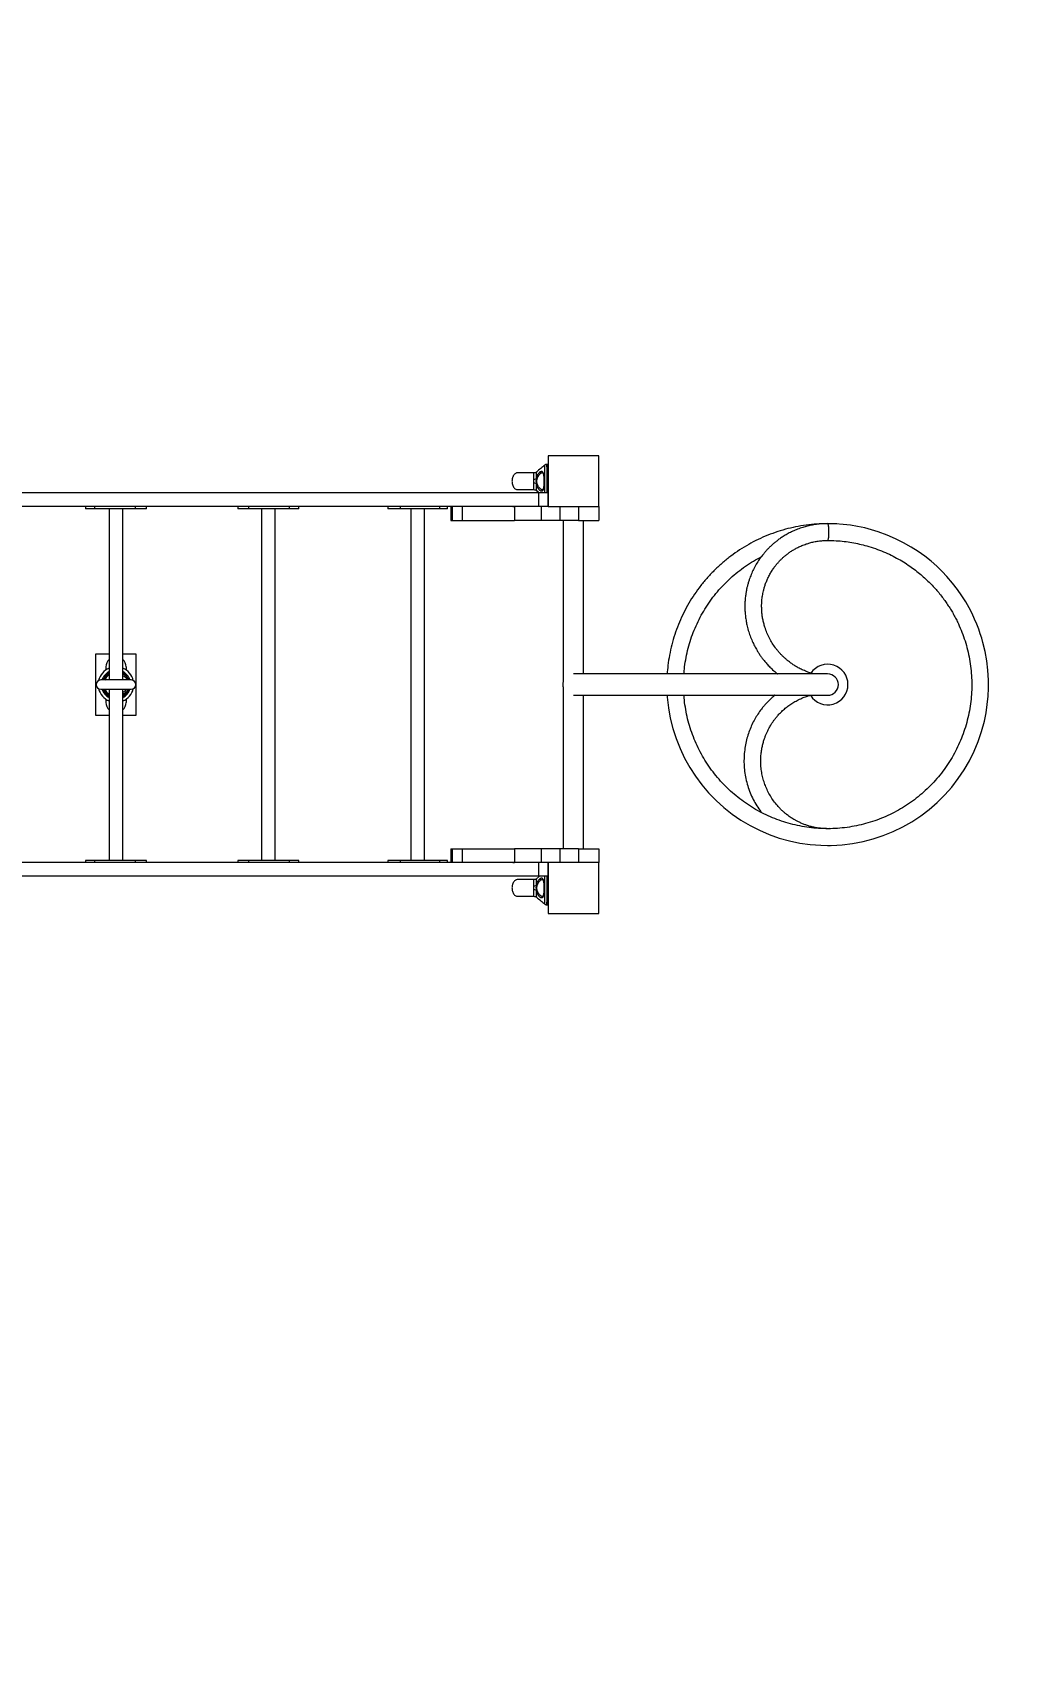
# Model space of a CAD drawing. Header units: millimetres. Extents: x -10374 to 11119, y -8221 to 9433.
# Drawn here: x 6336 to 8294, y -406 to 2819 of the extents above; entities that cross this region are included whole.
import ezdxf

# ---------------------------------------------------------------- set-up
doc = ezdxf.new("R2010")
doc.units = ezdxf.units.MM
for name, color, linetype in [('DIKOM_ОБЪЕКТ', 7, 'Continuous'), ('DIKOM_РАЗМЕР_ЗОНА', 7, 'Continuous'), ('DIKOM_РАЗМЕР_ОБЪЕКТА', 7, 'Continuous')]:
    doc.layers.add(name, color=color, linetype=linetype)
doc.styles.add('style1', font='arial.ttf', dxfattribs={"width": 0.8})
doc.dimstyles.new('1-50', dxfattribs={"dimtxt": 300, "dimasz": 200, "dimexe": 100, "dimexo": 0, "dimgap": 100, "dimtad": 0, "dimdec": 0, "dimtxsty": 'style1', "dimcen": 0, "dimclrd": 7, "dimclre": 7, "dimadec": 1, "dimazin": 2, "dimtfac": 1, "dimtdec": 0, "dimtmove": 1, "dimatfit": 3, "dimfxl": 0, "dimlwd": 25, "dimlwe": 18, "dimarcsym": 0})

# ---------------------------------------------------------------- blocks, each defined once
blk = doc.blocks.new('*D15')
at = {"layer": 'Defpoints', "color": 0, "transparency": 16777216}
for p in [(-5227.9, 8308.8), (9119.4, -1150.4), (-5227.9, -1991.8)]:
    blk.add_point(p, dxfattribs=at)
at = {"layer": 'DIKOM_РАЗМЕР_ОБЪЕКТА', "color": 7, "lineweight": 18, "transparency": 16777216}
for p, q in [((-5227.9, -1991.8), (-5227.9, 8408.8)), ((9119.4, -1150.4), (9119.4, 8408.8))]:
    blk.add_line(p, q, dxfattribs=at)
at = {"layer": 'DIKOM_РАЗМЕР_ОБЪЕКТА', "color": 7, "lineweight": 25, "transparency": 16777216}
for p, q in [((-5027.9, 8308.8), (187.4, 8308.8)), ((8919.4, 8308.8), (1267.2, 8308.8))]:
    blk.add_line(p, q, dxfattribs=at)
at = {"layer": 'DIKOM_РАЗМЕР_ОБЪЕКТА', "color": 7, "transparency": 16777216}
for points in [[(-5027.9, 8342.1), (-5027.9, 8275.4), (-5227.9, 8308.8)], [(8919.4, 8342.1), (8919.4, 8275.4), (9119.4, 8308.8)]]:
    blk.add_solid(points, dxfattribs=at)
at = {"layer": 'DIKOM_РАЗМЕР_ОБЪЕКТА', "color": 0, "transparency": 16777216, "insert": (727.3, 8308.8), "char_height": 300, "attachment_point": 5, "style": 'style1'}
blk.add_mtext('14350', dxfattribs=at)
blk = doc.blocks.new('*D14')
at = {"layer": 'Defpoints', "color": 0, "transparency": 16777216}
for p in [(-7515.9, 9236.3), (11119.4, -1423.4), (-7515.9, -2401.6)]:
    blk.add_point(p, dxfattribs=at)
at = {"layer": 'DIKOM_РАЗМЕР_ЗОНА', "color": 7, "lineweight": 18, "transparency": 16777216}
for p, q in [((-7515.9, -2401.6), (-7515.9, 9336.3)), ((11119.4, -1423.4), (11119.4, 9336.3))]:
    blk.add_line(p, q, dxfattribs=at)
at = {"layer": 'DIKOM_РАЗМЕР_ЗОНА', "color": 7, "lineweight": 25, "transparency": 16777216}
for p, q in [((-7315.9, 9236.3), (77.6, 9236.3)), ((10919.4, 9236.3), (1157.3, 9236.3))]:
    blk.add_line(p, q, dxfattribs=at)
at = {"layer": 'DIKOM_РАЗМЕР_ЗОНА', "color": 7, "transparency": 16777216}
for points in [[(-7315.9, 9269.7), (-7315.9, 9203), (-7515.9, 9236.3)], [(10919.4, 9269.7), (10919.4, 9203), (11119.4, 9236.3)]]:
    blk.add_solid(points, dxfattribs=at)
at = {"layer": 'DIKOM_РАЗМЕР_ЗОНА', "color": 0, "transparency": 16777216, "insert": (617.5, 9236.3), "char_height": 300, "attachment_point": 5, "style": 'style1'}
blk.add_mtext('18650', dxfattribs=at)

msp = doc.modelspace()

# ---------------------------------------------------------------- linework, layer by layer
at = {"layer": 'DIKOM_ОБЪЕКТ', "color": 7, "linetype": 'Continuous', "lineweight": 15}
for p, q in [((7342.7, 1968.3), (7342.8, 1968.3)), ((7348.7, 1969.6), (7346.1, 1969.6)), ((7346.1, 1969.6), (7346.1, 1969.6)), ((7348.7, 1913.6), (7348.7, 1969.6)), ((7449.2, 1986.6), (7349.2, 1986.6)), ((7349.2, 1986.6), (7349.2, 1886.6)), ((7449.2, 1886.6), (7449.2, 1986.6)), ((7331, 1913.6), (6238.3, 1913.6)), ((7326.2, 1918.4), (7332.1, 1913.6)), ((7331, 1886.6), (7331, 1913.6)), ((7349.1, 1913.6), (7331, 1913.6)), ((7349.1, 1886.6), (7349.1, 1913.6)), ((7283.3, 1886.6), (6214.5, 1886.6)), ((6439.3, 1886.6), (6439.3, 1882.6)), ((6457.7, 1882.6), (6439.3, 1882.6)), ((6457.7, 1882.6), (6457.7, 1886.6)), ((6537.5, 1882.6), (6457.7, 1882.6)), ((6485.7, 1882.6), (6485.7, 1545.6)), ((6512.7, 1545.6), (6512.7, 1882.6)), ((6537.5, 1882.6), (6537.5, 1886.6)), ((6559.1, 1882.6), (6537.5, 1882.6)), ((6559.1, 1882.6), (6559.1, 1886.6)), ((6739.1, 1886.6), (6739.1, 1882.6)), ((6760.6, 1882.6), (6739.1, 1882.6)), ((6760.6, 1882.6), (6760.6, 1886.6)), ((6840.4, 1882.6), (6760.6, 1882.6)), ((6785.4, 1882.6), (6785.4, 1190.6)), ((6812.4, 1190.6), (6812.4, 1882.6)), ((6840.4, 1882.6), (6840.4, 1886.6)), ((6858.8, 1882.6), (6840.4, 1882.6)), ((6858.8, 1882.6), (6858.8, 1886.6)), ((7034.1, 1886.6), (7034.1, 1882.6)), ((7059.2, 1882.6), (7034.1, 1882.6)), ((7059.2, 1882.6), (7059.2, 1886.6)), ((7136.5, 1882.6), (7059.2, 1882.6)), ((7079.2, 1882.6), (7079.2, 1190.6)), ((7106.2, 1190.6), (7106.2, 1882.6)), ((7136.5, 1882.6), (7136.5, 1886.6)), ((7151.4, 1882.6), (7136.5, 1882.6)), ((7151.4, 1882.6), (7151.4, 1886.6)), ((7158.2, 1886.6), (7158.2, 1859.6)), ((7160.5, 1886.6), (7160.5, 1859.6)), ((7180.1, 1886.6), (7180.1, 1859.6)), ((7280, 1886.6), (7283.3, 1886.6)), ((7283.3, 1886.6), (7283.3, 1859.6)), ((7335.6, 1886.6), (7283.3, 1886.6)), ((7335.6, 1886.6), (7335.6, 1859.6)), ((7349.1, 1886.6), (7335.6, 1886.6)), ((7349.2, 1886.6), (7449.2, 1886.6)), ((7372.3, 1886.6), (7372.3, 1859.6)), ((7409.2, 1886.6), (7409.2, 1859.6)), ((7449.2, 1886.6), (7449.2, 1859.6)), ((7158.2, 1859.6), (7160.5, 1859.6)), ((7160.5, 1859.6), (7180.1, 1859.6)), ((7180.1, 1859.6), (7283.3, 1859.6)), ((7335.6, 1859.6), (7283.3, 1859.6)), ((7372.3, 1859.6), (7335.6, 1859.6)), ((7409.2, 1859.6), (7372.3, 1859.6)), ((7379.2, 1859.6), (7379.2, 1543)), ((7409.2, 1859.6), (7449.2, 1859.6)), ((7419.2, 1557.6), (7419.2, 1859.6)), ((7897.2, 1820), (7909.3, 1819.8)), ((6459.2, 1596.6), (6459.2, 1476.6)), ((6485.7, 1596.6), (6459.2, 1596.6)), ((6539.2, 1596.6), (6512.7, 1596.6)), ((6539.2, 1476.6), (6539.2, 1596.6)), ((6479.2, 1571.4), (6479.2, 1565.3)), ((6514.1, 1556.7), (6512.7, 1557.6)), ((6512.7, 1557.6), (6514, 1556.7)), ((6519.2, 1571.4), (6519.2, 1565.3)), ((7899.2, 1557.6), (7399.2, 1557.6)), ((6529.2, 1545.6), (6469.2, 1545.6)), ((6469.2, 1527.6), (6529.2, 1527.6)), ((6485.7, 1527.6), (6485.7, 1190.6)), ((6512.7, 1190.6), (6512.7, 1527.6)), ((7379.2, 1530.2), (7379.2, 1213.6)), ((6479.2, 1507.9), (6479.2, 1501.4)), ((6519.2, 1507.9), (6519.2, 1501.4)), ((7399.2, 1515.6), (7899.2, 1515.6)), ((7419.2, 1213.6), (7419.2, 1515.6)), ((6459.2, 1476.6), (6485.7, 1476.6)), ((6512.7, 1476.6), (6539.2, 1476.6)), ((7901.9, 1253.2), (7899.2, 1253.1)), ((7158.2, 1213.6), (7158.2, 1186.6)), ((7158.2, 1213.6), (7160.5, 1213.6)), ((7160.5, 1213.6), (7160.5, 1186.6)), ((7160.5, 1213.6), (7180.1, 1213.6)), ((7180.1, 1213.6), (7180.1, 1186.6)), ((7180.1, 1213.6), (7283.3, 1213.6)), ((7283.3, 1213.6), (7283.3, 1186.6)), ((7335.6, 1213.6), (7283.3, 1213.6)), ((7335.6, 1213.6), (7335.6, 1186.6)), ((7372.3, 1213.6), (7335.6, 1213.6)), ((7372.3, 1213.6), (7372.3, 1186.6)), ((7409.2, 1213.6), (7372.3, 1213.6)), ((7409.2, 1213.6), (7409.2, 1186.6)), ((7409.2, 1213.6), (7449.2, 1213.6)), ((7449.2, 1213.6), (7449.2, 1186.6)), ((7899.2, 1220.1), (7905, 1220.2)), ((7283.3, 1186.6), (6060.4, 1186.6)), ((6439.3, 1190.6), (6439.3, 1186.6)), ((6457.7, 1190.6), (6439.3, 1190.6)), ((6457.7, 1186.6), (6457.7, 1190.6)), ((6537.5, 1190.6), (6457.7, 1190.6)), ((6537.5, 1186.6), (6537.5, 1190.6)), ((6559.1, 1190.6), (6537.5, 1190.6)), ((6559.1, 1186.6), (6559.1, 1190.6)), ((6739.1, 1190.6), (6739.1, 1186.6)), ((6760.6, 1190.6), (6739.1, 1190.6)), ((6760.6, 1186.6), (6760.6, 1190.6)), ((6840.4, 1190.6), (6760.6, 1190.6)), ((6840.4, 1186.6), (6840.4, 1190.6)), ((6858.8, 1190.6), (6840.4, 1190.6)), ((6858.8, 1186.6), (6858.8, 1190.6)), ((7034.1, 1190.6), (7034.1, 1186.6)), ((7059.2, 1190.6), (7034.1, 1190.6)), ((7059.2, 1186.6), (7059.2, 1190.6)), ((7136.5, 1190.6), (7059.2, 1190.6)), ((7136.5, 1186.6), (7136.5, 1190.6)), ((7151.4, 1190.6), (7136.5, 1190.6)), ((7151.4, 1186.6), (7151.4, 1190.6)), ((7280, 1186.6), (7283.3, 1186.6)), ((7335.6, 1186.6), (7283.3, 1186.6)), ((7331, 1159.6), (7331, 1186.6)), ((7349.1, 1186.6), (7335.6, 1186.6)), ((7349.1, 1159.6), (7349.1, 1186.6)), ((7449.2, 1186.6), (7349.2, 1186.6)), ((7349.2, 1186.6), (7349.2, 1086.6)), ((7449.2, 1086.6), (7449.2, 1186.6)), ((7331, 1159.6), (6076.8, 1159.6)), ((7332.1, 1159.6), (7326.2, 1154.7)), ((7349.1, 1159.6), (7331, 1159.6)), ((7348.7, 1103.6), (7348.7, 1159.6)), ((7346.1, 1103.6), (7348.7, 1103.6)), ((7349.2, 1086.6), (7449.2, 1086.6))]:
    msp.add_line(p, q, dxfattribs=at)
at = {"layer": 'DIKOM_ОБЪЕКТ', "color": 7, "linetype": 'Continuous', "lineweight": 15, "flags": 128}
for points in [[(7583.5, 1515.6), (7583.7, 1511.6), (7586, 1490.9), (7589.7, 1470.3), (7594.8, 1450.1), (7601.1, 1430.2), (7608.8, 1410.9), (7617.7, 1392), (7627.8, 1373.8), (7639.1, 1356.3), (7651.6, 1339.5), (7665.1, 1323.6), (7679.6, 1308.7), (7695.1, 1294.7), (7711.5, 1281.8), (7728.6, 1270), (7746.6, 1259.3), (7765.2, 1249.9), (7784.3, 1241.7), (7804, 1234.8), (7824.1, 1229.1), (7844.5, 1224.9), (7865.1, 1221.9), (7885.9, 1220.4), (7906.8, 1220.2), (7927.6, 1221.4), (7948.3, 1223.9), (7968.8, 1227.8), (7988.9, 1233.1), (8008.7, 1239.6), (8028, 1247.5), (8046.8, 1256.6), (8064.9, 1266.9), (8082.3, 1278.4), (8098.9, 1291.1), (8114.6, 1304.7), (8129.4, 1319.4), (8143.2, 1335.1), (8156, 1351.6), (8167.6, 1368.9), (8178.1, 1386.9), (8187.3, 1405.6), (8195.3, 1424.8), (8202, 1444.6), (8207.4, 1464.7), (8210.8, 1481.1), (8213.3, 1497.4), (8214.9, 1513.6), (8215.6, 1529.6), (8215.6, 1545.4), (8214.5, 1564.7), (8212.2, 1583.6), (8208.9, 1601.9), (8204.6, 1619.6), (8202.2, 1628.2), (8199.5, 1636.7), (8196.3, 1645.6), (8192.6, 1655.2), (8188.3, 1665.4), (8183.3, 1676.2), (8177.5, 1687.5), (8170.8, 1699.2), (8163.1, 1711.3), (8154.5, 1723.7), (8144.7, 1736.3), (8133.8, 1749), (8124.2, 1759.2), (8113.8, 1769.3), (8102.5, 1779.2), (8090.3, 1788.9), (8077.3, 1798.2), (8063.4, 1807.2), (8048.5, 1815.7), (8032.8, 1823.5), (8016.1, 1830.7), (7998.6, 1837.1), (7985.5, 1841.1), (7972.1, 1844.6), (7958.2, 1847.5), (7944, 1849.9), (7929.4, 1851.7), (7914.4, 1852.7), (7899.2, 1853.1), (7899.2, 1853.1)], [(7901.8, 1840), (7901.7, 1842.3), (7901.5, 1844.5), (7901.3, 1846.5), (7901, 1848.3), (7900.8, 1849.9), (7900.4, 1851.2), (7900.1, 1852.1), (7899.7, 1852.8), (7899.3, 1853.1), (7899.2, 1853.1)], [(7899.2, 1820.1), (7899.3, 1820.1), (7899.7, 1820.3), (7900, 1820.9), (7900.4, 1821.8), (7900.7, 1823), (7901, 1824.6), (7901.2, 1826.3), (7901.5, 1828.3), (7901.6, 1830.5), (7901.7, 1832.8), (7901.8, 1835.2), (7901.8, 1837.6), (7901.8, 1840)], [(6512.7, 1517.3), (6512.8, 1517.4), (6514.9, 1519.1)]]:
    msp.add_lwpolyline(points, dxfattribs=at)
at = {"layer": 'DIKOM_ОБЪЕКТ', "color": 7, "linetype": 'Continuous', "lineweight": 15}
for centre, radius, start, end in [((7348.7, 1969.1), 0.5, 0, 90), ((7320.3, 1960), 19.7, 271.7996, 286.1272), ((7335.5, 1954.5), 2.26, 171.7005, 257.9019), ((7320.3, 1913.1), 19.8, 73.9154, 88.2156), ((7340.2, 1918.7), 1.8, 141.0243, 203.6025), ((7348.7, 1904.1), 0.5, 321.5031, 0), ((6499.2, 1571.4), 20, 132.4542, 180), ((6499.2, 1571.4), 20, 0, 47.5458), ((6499.2, 1536.6), 35, 112.6881, 166.7385), ((6499.2, 1536.6), 29, 117.7711, 161.903), ((6499.2, 1536.6), 26.5, 120.6389, 160.1383), ((6499.2, 1536.6), 25.7, 121.6192, 159.5424), ((6499.2, 1536.6), 25, 122.6689, 158.9086), ((6499.2, 1536.6), 25, 122.6983, 158.891), ((6499.2, 1536.6), 24.3, 123.828, 158.2144), ((6499.2, 1536.6), 23.5, 125.0453, 157.4918), ((6499.2, 1536.6), 35, 13.2615, 67.3119), ((6499.2, 1536.6), 29, 18.097, 62.2289), ((6499.2, 1536.6), 26.5, 32.3339, 59.3611), ((6499.2, 1536.6), 25.8, 44.2544, 58.3808), ((6505.2, 1537.7), 21, 22.1247, 68.9569), ((6505.2, 1537.7), 18, 26.0681, 65.2311), ((7899.2, 1536.6), 40, 0, 145.5528), ((7899.2, 1536.6), 21, 270, 90), ((7899.2, 1536.6), 21, 0, 90), ((6469.2, 1536.6), 9, 90, 270), ((6499.2, 1536.6), 35, 193.2615, 247.3119), ((6499.2, 1536.6), 29, 198.097, 242.2289), ((6499.2, 1536.6), 26.5, 199.8617, 239.3611), ((6499.2, 1536.6), 25.7, 200.4576, 238.3808), ((6499.2, 1536.6), 25, 201.0914, 237.3311), ((6499.2, 1536.6), 25, 201.109, 237.3017), ((6499.2, 1536.6), 24.3, 201.7856, 236.172), ((6499.2, 1536.6), 23.5, 202.5082, 234.9547), ((6499.2, 1536.6), 35, 292.6881, 346.7385), ((6505.2, 1537.7), 21, 291.0431, 331.2458), ((6505.2, 1537.7), 18, 294.7689, 325.8552), ((6499.2, 1536.6), 29, 297.7711, 341.903), ((6499.2, 1536.6), 26.5, 300.6389, 340.1383), ((6499.2, 1536.6), 25.7, 301.6192, 336.5677), ((6499.2, 1536.6), 25, 302.6689, 327.4066), ((6499.2, 1536.6), 25, 302.6983, 327.1791), ((6499.2, 1536.6), 24.2, 303.828, 319.235), ((6529.2, 1536.6), 9, 270, 90), ((7399.2, 1536.6), 21, 162.2472, 180), ((7399.2, 1536.6), 21, 180, 197.7528), ((7899.2, 1536.6), 40, 211.9012, 0), ((7899.2, 1536.6), 21, 270, 0), ((6499.2, 1501.4), 20, 180, 227.5458), ((6499.2, 1501.4), 20, 312.4542, 0), ((7348.7, 1169.1), 0.5, 0, 38.4969), ((7320.3, 1160), 19.7, 271.8041, 286.1171), ((7320.3, 1113.1), 19.8, 73.9192, 88.2118), ((7335.5, 1154.5), 2.26, 171.6946, 257.9077), ((7340.2, 1118.7), 1.8, 140.9967, 203.6301), ((7348.7, 1104.1), 0.5, 270, 0)]:
    msp.add_arc(centre, radius, start, end, dxfattribs=at)
for points, knots in [([(7342.7, 1968.3), (7340.1, 1966.2), (7334.7, 1961.7), (7329.2, 1957.1), (7326.2, 1954.7)], [0, 0, 0, 0, 0.477873, 1, 1, 1, 1]), ([(7342.9, 1936.2), (7342.9, 1937.7), (7342.9, 1940.7), (7342.9, 1944.6), (7342.9, 1947.9), (7342.9, 1950.6), (7342.9, 1952.7), (7342.8, 1954.2), (7342.8, 1955.2), (7342.8, 1956.2), (7342.8, 1957.2), (7342.8, 1958.2), (7342.8, 1959.1), (7342.8, 1960.1), (7342.7, 1961.2), (7342.7, 1962.4), (7342.7, 1963.5), (7342.7, 1964.4), (7342.7, 1965.2), (7342.7, 1966), (7342.6, 1966.8), (7342.6, 1967.4), (7342.7, 1967.9), (7342.7, 1968.2), (7342.7, 1968.3), (7342.7, 1968.3)], [0, 0, 0, 0, 0.089608, 0.180511, 0.239604, 0.300088, 0.361182, 0.384402, 0.408449, 0.433342, 0.459113, 0.485795, 0.51341, 0.541975, 0.574685, 0.615555, 0.659852, 0.695064, 0.722801, 0.7719, 0.813102, 0.861476, 0.903599, 0.965507, 1, 1, 1, 1]), ([(7346.3, 1969.6), (7345.5, 1969.5), (7344.2, 1969.4), (7343.2, 1968.7), (7342.7, 1968.3)], [0, 0, 0, 0, 0.568832, 1, 1, 1, 1]), ([(7347.6, 1936.6), (7347.5, 1938.2), (7347.5, 1941.4), (7347.5, 1946.1), (7347.5, 1950.5), (7347.4, 1954.2), (7347.3, 1957.3), (7347.3, 1959.7), (7347.2, 1962.3), (7347, 1964.7), (7346.9, 1966.6), (7346.7, 1967.9), (7346.6, 1968.8), (7346.4, 1969.4), (7346.2, 1969.5), (7346.1, 1969.6)], [0, 0, 0, 0, 0.093505, 0.185535, 0.276093, 0.365186, 0.430437, 0.493971, 0.555791, 0.645271, 0.730902, 0.793372, 0.854326, 0.913768, 1, 1, 1, 1]), ([(7289.2, 1953.1), (7288.5, 1953), (7287.1, 1952.9), (7285.1, 1952), (7283.1, 1950.5), (7281.5, 1948.5), (7280.2, 1946.2), (7279.3, 1943.9), (7278.7, 1941.7), (7278.3, 1939.4), (7278.2, 1936.7), (7278.3, 1933.5), (7279, 1930), (7280.3, 1926.7), (7282.1, 1923.7), (7284.4, 1921.6), (7286.8, 1920.3), (7288.4, 1920.1), (7289.2, 1920.1)], [0, 0, 0, 0, 0.046333, 0.097378, 0.153412, 0.213133, 0.273555, 0.330832, 0.381336, 0.431581, 0.494436, 0.56871, 0.650825, 0.735002, 0.814887, 0.885971, 0.947134, 1, 1, 1, 1]), ([(7321.5, 1953.1), (7321, 1953.1), (7318.6, 1953.1), (7314.9, 1953.1), (7310.6, 1953.1), (7307.5, 1953.1), (7304.9, 1953.1), (7302.7, 1953.1), (7300.6, 1953.1), (7298.5, 1953.1), (7296.3, 1953.1), (7294.2, 1953.1), (7292.2, 1953.1), (7290.6, 1953.1), (7289.4, 1953.1), (7289.3, 1953.1), (7289.2, 1953.1)], [0, 0, 0, 0, 0.02081, 0.106331, 0.181743, 0.243189, 0.289641, 0.342863, 0.39185, 0.449313, 0.515905, 0.592293, 0.678931, 0.775996, 0.883301, 1, 1, 1, 1]), ([(7320.9, 1940.3), (7320.9, 1941.2), (7320.9, 1943), (7320.9, 1945.6), (7320.9, 1947.9), (7320.9, 1949.8), (7321, 1951.3), (7321.1, 1952.3), (7321.2, 1952.9), (7321.4, 1953), (7321.5, 1953.1)], [0, 0, 0, 0, 0.150744, 0.296057, 0.433639, 0.564286, 0.684851, 0.796704, 0.900206, 1, 1, 1, 1]), ([(7320.9, 1932.9), (7320.9, 1934.1), (7321, 1936.6), (7320.9, 1939), (7320.9, 1940.3)], [0, 0, 0, 0, 0.50001, 1, 1, 1, 1]), ([(7326.3, 1954.8), (7325.5, 1954.2), (7324, 1953.3), (7322.3, 1953.1), (7321.4, 1953.1)], [0, 0, 0, 0, 0.549318, 1, 1, 1, 1]), ([(7325.8, 1941), (7325.6, 1939.5), (7325.3, 1936.6), (7325.6, 1933.6), (7325.8, 1932.1)], [0, 0, 0, 0, 0.500054, 1, 1, 1, 1]), ([(7325.8, 1941), (7325.9, 1941.8), (7326.2, 1943.4), (7327.2, 1946.4), (7328.8, 1949.6), (7331.1, 1952.8), (7332.5, 1954.1), (7333.3, 1954.8)], [0, 0, 0, 0, 0.127091, 0.253695, 0.505428, 0.754467, 1, 1, 1, 1]), ([(7326.3, 1954.7), (7326.3, 1954.7), (7326.2, 1954.8), (7326.2, 1954.6), (7326.2, 1954.3), (7326.1, 1954), (7326.1, 1953.7), (7326.1, 1953.3), (7326, 1952.9), (7326, 1952.4), (7326, 1951.8), (7325.9, 1950.9), (7325.9, 1949.7), (7325.8, 1948.2), (7325.8, 1946.2), (7325.8, 1943.8), (7325.8, 1942), (7325.8, 1941)], [0, 0, 0, 0, 0.01391, 0.084244, 0.155161, 0.190837, 0.226161, 0.26662, 0.296219, 0.347877, 0.388752, 0.43732, 0.527879, 0.621473, 0.718368, 0.854605, 1, 1, 1, 1]), ([(7338.3, 1919.6), (7338.1, 1919.6), (7337.5, 1919.6), (7336.6, 1920), (7335.6, 1920.5), (7334.6, 1921.2), (7333.5, 1922.1), (7332.5, 1923.2), (7331.4, 1924.4), (7330.4, 1925.8), (7329.6, 1927.2), (7328.9, 1928.6), (7328.2, 1930.4), (7327.5, 1932.8), (7327.1, 1936), (7327.3, 1938.6), (7327.6, 1940.7), (7328, 1942.2), (7328.5, 1943.6), (7329, 1944.9), (7329.7, 1946.2), (7330.4, 1947.3), (7331.1, 1948.4), (7331.9, 1949.4), (7332.9, 1950.5), (7334, 1951.5), (7334.7, 1952), (7335, 1952.3)], [0, 0, 0, 0, 0.041509, 0.08284, 0.125369, 0.164931, 0.206103, 0.250186, 0.294221, 0.334471, 0.374587, 0.406795, 0.437242, 0.499704, 0.561884, 0.624448, 0.655293, 0.686997, 0.717546, 0.749624, 0.779798, 0.812412, 0.841585, 0.874964, 0.911037, 0.961743, 1, 1, 1, 1]), ([(7333.3, 1954.8), (7334, 1955.3), (7335.4, 1956.2), (7337.2, 1956.3), (7338.6, 1955.4), (7339.6, 1953.2), (7340.4, 1950), (7340.9, 1945.9), (7341.2, 1941.1), (7341.2, 1937.8), (7341.2, 1936.1)], [0, 0, 0, 0, 0.124003, 0.247038, 0.371079, 0.496026, 0.621319, 0.747116, 0.873477, 1, 1, 1, 1]), ([(7335, 1952.3), (7335.6, 1952.6), (7336.8, 1953.4), (7337.8, 1953.5), (7338.3, 1953.6)], [0, 0, 0, 0, 0.502501, 1, 1, 1, 1]), ([(7338.3, 1953.6), (7338.4, 1953.6), (7338.6, 1953.5), (7338.7, 1953.4), (7339, 1953), (7339.4, 1952.2), (7339.8, 1950.9), (7340.2, 1949.2), (7340.5, 1947.2), (7340.8, 1944.8), (7341, 1941.8), (7341.1, 1938.4), (7341.1, 1935), (7341, 1931.9), (7340.8, 1929.1), (7340.6, 1926.5), (7340.3, 1924.4), (7340, 1922.8), (7339.6, 1921.6), (7339.3, 1920.5), (7338.9, 1920.1), (7338.8, 1919.8)], [0, 0, 0, 0, 0.059816, 0.106551, 0.143694, 0.194905, 0.242967, 0.290837, 0.339977, 0.395195, 0.45742, 0.525293, 0.590976, 0.651624, 0.707232, 0.758909, 0.823087, 0.861353, 0.903933, 0.950025, 1, 1, 1, 1]), ([(7341.2, 1936.1), (7341.2, 1935.1), (7341.2, 1933.1), (7341.1, 1930.2), (7340.9, 1927.4), (7340.6, 1924.9), (7340.2, 1922.6), (7339.8, 1920.7), (7339.2, 1919.1), (7338.8, 1918.3), (7338.5, 1918)], [0, 0, 0, 0, 0.125135, 0.251179, 0.376162, 0.501893, 0.626605, 0.751691, 0.875923, 1, 1, 1, 1]), ([(7342.8, 1913.6), (7342.8, 1914.6), (7342.8, 1916.5), (7342.9, 1920), (7342.9, 1923.7), (7342.9, 1927.7), (7342.9, 1931.9), (7342.9, 1934.7), (7342.9, 1936.2)], [0, 0, 0, 0, 0.160119, 0.328428, 0.496478, 0.664594, 0.831507, 1, 1, 1, 1]), ([(7347.3, 1913.6), (7347.3, 1913.9), (7347.3, 1915.4), (7347.4, 1918), (7347.4, 1921.3), (7347.5, 1924.1), (7347.5, 1927.6), (7347.5, 1931.8), (7347.5, 1935), (7347.6, 1936.6)], [0, 0, 0, 0, 0.057499, 0.254755, 0.376932, 0.499926, 0.623756, 0.810948, 1, 1, 1, 1]), ([(7289.2, 1920.1), (7289.3, 1920.1), (7289.4, 1920.1), (7290.6, 1920.1), (7292.2, 1920.1), (7294.2, 1920.1), (7296.3, 1920.1), (7298.5, 1920.1), (7300.6, 1920.1), (7302.6, 1920.1), (7304.4, 1920.1), (7306.1, 1920.1), (7308.1, 1920.1), (7310.9, 1920.1), (7314.9, 1920.1), (7318.6, 1920.1), (7321, 1920.1), (7321.5, 1920.1)], [0, 0, 0, 0, 0.116679, 0.223966, 0.321015, 0.407637, 0.484012, 0.550593, 0.608047, 0.657025, 0.698163, 0.732286, 0.77054, 0.81813, 0.893529, 0.979036, 1, 1, 1, 1]), ([(7321.5, 1920.1), (7321.4, 1920.1), (7321.2, 1920.2), (7321.1, 1920.8), (7321, 1921.9), (7320.9, 1923.4), (7320.9, 1925.3), (7320.9, 1927.6), (7320.9, 1930.1), (7320.9, 1932), (7320.9, 1932.9)], [0, 0, 0, 0, 0.09911, 0.202983, 0.31454, 0.435019, 0.565309, 0.704016, 0.849644, 1, 1, 1, 1]), ([(7321.4, 1920.1), (7322.2, 1920), (7324, 1919.9), (7325.5, 1918.9), (7326.3, 1918.4)], [0, 0, 0, 0, 0.444651, 1, 1, 1, 1]), ([(7338.5, 1918), (7338.1, 1917.6), (7337.4, 1916.8), (7335.9, 1916.8), (7334.1, 1917.6), (7332.2, 1919.2), (7330.2, 1921.5), (7328.3, 1924.4), (7326.7, 1928), (7326.1, 1930.7), (7325.8, 1932.1)], [0, 0, 0, 0, 0.124361, 0.248507, 0.371946, 0.495742, 0.62047, 0.745492, 0.872493, 1, 1, 1, 1]), ([(7325.8, 1932.1), (7325.8, 1930.9), (7325.8, 1928.5), (7325.8, 1925.1), (7325.9, 1922.3), (7326, 1920.2), (7326.1, 1918.9), (7326.2, 1918.4), (7326.2, 1918.4), (7326.3, 1918.5)], [0, 0, 0, 0, 0.188414, 0.370828, 0.542286, 0.700001, 0.84194, 0.970852, 1, 1, 1, 1]), ([(7338.8, 1919.8), (7338.7, 1919.7), (7338.5, 1919.5), (7338.4, 1919.6), (7338.4, 1919.6)], [0, 0, 0, 0, 0.492364, 1, 1, 1, 1]), ([(7917.4, 1852.5), (7911.1, 1852.8), (7897.8, 1853.4), (7877.5, 1852.6), (7856.8, 1850.5), (7836.2, 1847), (7815.9, 1842.2), (7796, 1836), (7776.5, 1828.6), (7757.5, 1819.9), (7739.2, 1809.9), (7721.5, 1798.8), (7704.7, 1786.5), (7688.6, 1773.2), (7673.5, 1758.8), (7659.4, 1743.4), (7646.3, 1727.2), (7634.3, 1710.1), (7623.4, 1692.3), (7613.8, 1673.8), (7605.3, 1654.7), (7598.2, 1635.1), (7592.4, 1615.1), (7587.9, 1594.7), (7584.8, 1575.5), (7583.9, 1563.1), (7583.5, 1557.6)], [0, 0, 0, 0, 0.038455, 0.080644, 0.122833, 0.165021, 0.20721, 0.249399, 0.291589, 0.333778, 0.375967, 0.418156, 0.460344, 0.502534, 0.544723, 0.586911, 0.6291, 0.671289, 0.713478, 0.755666, 0.797855, 0.840045, 0.882234, 0.924423, 0.966611, 1, 1, 1, 1]), ([(7899.2, 1853.1), (7895.4, 1853), (7888, 1852.9), (7877.1, 1851.7), (7866.9, 1850), (7857.2, 1847.8), (7847.4, 1844.9), (7837.7, 1841.4), (7828.2, 1837.2), (7819.6, 1832.7), (7811.9, 1828.2), (7805.1, 1823.6), (7799.2, 1819.2), (7793.9, 1814.9), (7789, 1810.7), (7784.3, 1806.2), (7779.8, 1801.6), (7775.4, 1796.6), (7770.3, 1790.4), (7764.6, 1782.7), (7758.6, 1773.2), (7753.3, 1763.4), (7748.7, 1753.4), (7745.4, 1744.6), (7743, 1737), (7741.2, 1730.6), (7739.9, 1724.8), (7739, 1720.1), (7738.4, 1716.3), (7737.9, 1713), (7737.4, 1709.3), (7736.8, 1703.9), (7736.4, 1696.8), (7736.3, 1688.2), (7736.6, 1679.3), (7737.5, 1670.2), (7738.9, 1660.9), (7740.9, 1650.9), (7743.8, 1640.4), (7747.5, 1629.7), (7751.8, 1619.8), (7756.4, 1610.5), (7760.9, 1602.6), (7765.1, 1596.1), (7768.9, 1590.6), (7773.2, 1585), (7778.1, 1579), (7784.1, 1572.5), (7791.2, 1565.5), (7796.8, 1560.4), (7800.1, 1557.9), (7800.5, 1557.6)], [0, 0, 0, 0, 0.027834, 0.054516, 0.080047, 0.104422, 0.127642, 0.155039, 0.18063, 0.204412, 0.226385, 0.24655, 0.264903, 0.281446, 0.29706, 0.312905, 0.328986, 0.345303, 0.361856, 0.38883, 0.416405, 0.444486, 0.471588, 0.497203, 0.514249, 0.530568, 0.545744, 0.558251, 0.566105, 0.573619, 0.582847, 0.593807, 0.613613, 0.634931, 0.65676, 0.6791, 0.70195, 0.725312, 0.753732, 0.781193, 0.807503, 0.832663, 0.856675, 0.873124, 0.888987, 0.905199, 0.92398, 0.945427, 0.969539, 0.996316, 1, 1, 1, 1]), ([(7899.2, 1820.1), (7904.7, 1820), (7915.5, 1819.8), (7931.4, 1818.4), (7946.9, 1816.2), (7961.7, 1813.2), (7977.2, 1809.3), (7993, 1804.3), (8009.1, 1798.1), (8024.1, 1791.3), (8038.2, 1783.8), (8051.3, 1776), (8063.4, 1767.8), (8074.6, 1759.5), (8084.8, 1751), (8094.2, 1742.5), (8102.7, 1734.1), (8110.5, 1725.8), (8117.8, 1717.3), (8124.5, 1708.8), (8130.9, 1700.1), (8136.6, 1691.7), (8142, 1683.1), (8147.1, 1674.3), (8151.9, 1665.3), (8157.5, 1653.8), (8163.6, 1639.5), (8169.6, 1622.4), (8174.6, 1604.8), (8178.5, 1586.7), (8181.1, 1568.4), (8182.6, 1549.8), (8182.9, 1531.1), (8181.9, 1512.4), (8179.7, 1493.9), (8176.3, 1475.5), (8171.6, 1457.4), (8165.8, 1439.6), (8158.9, 1422.3), (8150.8, 1405.4), (8141.6, 1389.1), (8131.4, 1373.5), (8120.1, 1358.6), (8107.9, 1344.4), (8094.8, 1331.1), (8080.9, 1318.7), (8066.1, 1307.2), (8050.6, 1296.7), (8034.5, 1287.2), (8017.8, 1278.9), (8000.6, 1271.6), (7982.9, 1265.5), (7964.9, 1260.6), (7946.6, 1256.9), (7928, 1254.4), (7909.4, 1253.1), (7890.7, 1253), (7872, 1254.2), (7853.5, 1256.6), (7835.2, 1260.2), (7817.1, 1265), (7799.4, 1271), (7782.1, 1278.2), (7765.4, 1286.4), (7749.2, 1295.8), (7733.7, 1306.2), (7718.9, 1317.6), (7704.8, 1330), (7691.6, 1343.2), (7679.4, 1357.3), (7668, 1372.2), (7657.7, 1387.7), (7648.4, 1404), (7640.2, 1420.8), (7633.2, 1438.1), (7627.3, 1455.8), (7622.5, 1473.9), (7619.1, 1492.2), (7617.1, 1506.2), (7616.7, 1514), (7616.6, 1515.6)], [0, 0, 0, 0, 0.012483, 0.024652, 0.036504, 0.04804, 0.059259, 0.072836, 0.085919, 0.098506, 0.110599, 0.122197, 0.133299, 0.143908, 0.154022, 0.163641, 0.172765, 0.181394, 0.189528, 0.198218, 0.206262, 0.213925, 0.221617, 0.229342, 0.237099, 0.24489, 0.258601, 0.272414, 0.286327, 0.300341, 0.314456, 0.328654, 0.34286, 0.357067, 0.371273, 0.385479, 0.399686, 0.413892, 0.428098, 0.442304, 0.456511, 0.470717, 0.484923, 0.49913, 0.513335, 0.527542, 0.541748, 0.555954, 0.570161, 0.584367, 0.598573, 0.612779, 0.626986, 0.641192, 0.655398, 0.669604, 0.683811, 0.698017, 0.712223, 0.726429, 0.740636, 0.754842, 0.769048, 0.783254, 0.79746, 0.811667, 0.825873, 0.840079, 0.854285, 0.868492, 0.882698, 0.896904, 0.91111, 0.925316, 0.939523, 0.953729, 0.967935, 0.982142, 0.996348, 1, 1, 1, 1]), ([(7872.1, 1557.6), (7870.4, 1558), (7865.5, 1559.3), (7857.8, 1562), (7849.3, 1565.7), (7841.6, 1569.6), (7834.7, 1573.6), (7828.4, 1577.8), (7822.6, 1582.1), (7817.4, 1586.4), (7812.7, 1590.6), (7808.4, 1594.8), (7804.2, 1599.3), (7800.2, 1604), (7795.4, 1610.2), (7790, 1618.1), (7784.4, 1627.9), (7779.6, 1638.4), (7776, 1648.2), (7773.4, 1657.2), (7771.6, 1665.1), (7770.3, 1673.2), (7769.6, 1681.3), (7769.3, 1688.9), (7769.4, 1695.6), (7769.7, 1701.4), (7770.3, 1706.6), (7771, 1711.3), (7771.8, 1716.2), (7773, 1721.5), (7774.5, 1727.3), (7776.6, 1733.8), (7779.3, 1740.8), (7782.6, 1748.1), (7786.5, 1755.4), (7790.7, 1762.4), (7795.1, 1768.5), (7799.4, 1773.9), (7803.6, 1778.7), (7807.9, 1783.2), (7812.3, 1787.3), (7816.9, 1791.2), (7822.1, 1795.2), (7827.8, 1799.2), (7834.1, 1803), (7841, 1806.7), (7848.6, 1810.1), (7856.5, 1813.1), (7864.4, 1815.5), (7872.4, 1817.5), (7880.9, 1818.9), (7889.9, 1819.9), (7896, 1820), (7899.2, 1820.1)], [0, 0, 0, 0, 0.013421, 0.038958, 0.062794, 0.08493, 0.105362, 0.124092, 0.143408, 0.160498, 0.175911, 0.191376, 0.207016, 0.222832, 0.238824, 0.267228, 0.296167, 0.32574, 0.356072, 0.376718, 0.397703, 0.419023, 0.440606, 0.4606, 0.478194, 0.493391, 0.506208, 0.518404, 0.531172, 0.545034, 0.560855, 0.578647, 0.598411, 0.620137, 0.642302, 0.663792, 0.684607, 0.701913, 0.718722, 0.735037, 0.750857, 0.766314, 0.783354, 0.802623, 0.821311, 0.841707, 0.86381, 0.887622, 0.907905, 0.929283, 0.951759, 0.97533, 1, 1, 1, 1]), ([(7616.7, 1557.6), (7616.8, 1560.7), (7617.4, 1569.9), (7619.8, 1585.3), (7623.5, 1603.6), (7628.5, 1621.6), (7634.7, 1639.2), (7642.1, 1656.4), (7650.5, 1673.1), (7660, 1689.2), (7670.6, 1704.6), (7682.2, 1719.3), (7694.7, 1733.2), (7708, 1746.2), (7722.3, 1758.4), (7737.3, 1769.5), (7752.8, 1779.6), (7763.6, 1785.5), (7768.9, 1788.3)], [0, 0, 0, 0, 0.031789, 0.096462, 0.161135, 0.225808, 0.290479, 0.355151, 0.419824, 0.484498, 0.54917, 0.613841, 0.678514, 0.743188, 0.80786, 0.872532, 0.937205, 1, 1, 1, 1]), ([(7795.2, 1515.6), (7795, 1515.5), (7792.8, 1513.8), (7788.9, 1510.2), (7783.4, 1505), (7778.3, 1499.6), (7773.5, 1494.1), (7767.9, 1487.2), (7761.9, 1478.7), (7755.6, 1468.4), (7750.1, 1457.6), (7745.3, 1446.1), (7741.2, 1434), (7738, 1421.2), (7735.8, 1407.9), (7734.6, 1394.2), (7734.5, 1380), (7735.7, 1365.7), (7738.1, 1351.5), (7741.7, 1337.4), (7746.5, 1323.8), (7752.5, 1310.6), (7759.5, 1298.2), (7765.1, 1289.7), (7768.4, 1285.5), (7768.9, 1285)], [0, 0, 0, 0, 0.002145, 0.032641, 0.062183, 0.091208, 0.119714, 0.147703, 0.195435, 0.24174, 0.288771, 0.337211, 0.387062, 0.438289, 0.490786, 0.544542, 0.599561, 0.65571, 0.712043, 0.768369, 0.824693, 0.881017, 0.937118, 0.992259, 1, 1, 1, 1]), ([(7899.2, 1253.1), (7896, 1253.2), (7889.8, 1253.3), (7880.8, 1254.3), (7872.5, 1255.8), (7864.9, 1257.6), (7858, 1259.8), (7851.4, 1262.2), (7845.2, 1264.8), (7839.5, 1267.6), (7834.7, 1270.2), (7830.8, 1272.5), (7827.1, 1274.9), (7823.5, 1277.4), (7819.4, 1280.4), (7815, 1283.9), (7810.3, 1288.1), (7805.3, 1292.9), (7799.3, 1299.5), (7792.9, 1307.6), (7786.5, 1317.4), (7781, 1327.4), (7776.6, 1337.6), (7773.1, 1348), (7770.4, 1358.6), (7768.5, 1369.5), (7767.6, 1380.2), (7767.5, 1390.3), (7768.1, 1399.8), (7769.3, 1408.9), (7771.1, 1417.5), (7773.1, 1425), (7775.3, 1431.7), (7777.5, 1437.5), (7779.9, 1443.2), (7782.7, 1448.9), (7785.7, 1454.3), (7788.8, 1459.3), (7791.9, 1464), (7795.5, 1468.9), (7799.7, 1474.1), (7804.8, 1479.7), (7810.8, 1485.6), (7817.5, 1491.4), (7824.8, 1496.8), (7832.7, 1502), (7841.6, 1506.8), (7850.6, 1510.8), (7858.8, 1513.8), (7863.6, 1515.1), (7865.6, 1515.6)], [0, 0, 0, 0, 0.02538, 0.049182, 0.071404, 0.092046, 0.111108, 0.12859, 0.147482, 0.164098, 0.178436, 0.190499, 0.200285, 0.212541, 0.225527, 0.240253, 0.25672, 0.274926, 0.294874, 0.326043, 0.356463, 0.386119, 0.415013, 0.443143, 0.471306, 0.500233, 0.529922, 0.554225, 0.579016, 0.603732, 0.626363, 0.646726, 0.664823, 0.680654, 0.695913, 0.712547, 0.730558, 0.744267, 0.758679, 0.774106, 0.791662, 0.811444, 0.833453, 0.857689, 0.880721, 0.905456, 0.931894, 0.960033, 0.983772, 1, 1, 1, 1]), ([(7289.2, 1153.1), (7288.5, 1153), (7287.1, 1152.9), (7285.1, 1152), (7283.1, 1150.5), (7281.5, 1148.5), (7280.2, 1146.2), (7279.3, 1143.9), (7278.7, 1141.7), (7278.3, 1139.4), (7278.2, 1136.7), (7278.3, 1133.5), (7279, 1130), (7280.3, 1126.7), (7282.1, 1123.7), (7284.4, 1121.6), (7286.8, 1120.3), (7288.4, 1120.1), (7289.2, 1120.1)], [0, 0, 0, 0, 0.046333, 0.097378, 0.153412, 0.213132, 0.273554, 0.330832, 0.381335, 0.43158, 0.494435, 0.568715, 0.650823, 0.735, 0.81489, 0.885974, 0.947134, 1, 1, 1, 1]), ([(7321.5, 1153.1), (7321, 1153.1), (7318.6, 1153.1), (7314.9, 1153.1), (7310.6, 1153.1), (7307.5, 1153.1), (7304.9, 1153.1), (7302.7, 1153.1), (7300.6, 1153.1), (7298.5, 1153.1), (7296.3, 1153.1), (7294.2, 1153.1), (7292.2, 1153.1), (7290.6, 1153.1), (7289.4, 1153.1), (7289.3, 1153.1), (7289.2, 1153.1)], [0, 0, 0, 0, 0.02081, 0.106331, 0.181743, 0.243189, 0.289641, 0.342863, 0.39185, 0.449313, 0.515905, 0.592293, 0.678931, 0.775996, 0.883301, 1, 1, 1, 1]), ([(7320.9, 1140.3), (7320.9, 1141.2), (7320.9, 1143), (7320.9, 1145.6), (7320.9, 1147.9), (7320.9, 1149.8), (7321, 1151.3), (7321.1, 1152.3), (7321.2, 1152.9), (7321.4, 1153), (7321.5, 1153.1)], [0, 0, 0, 0, 0.150732, 0.296058, 0.433641, 0.564289, 0.684854, 0.796702, 0.900204, 1, 1, 1, 1]), ([(7320.9, 1132.9), (7320.9, 1134.1), (7321, 1136.6), (7320.9, 1139), (7320.9, 1140.3)], [0, 0, 0, 0, 0.50001, 1, 1, 1, 1]), ([(7321.5, 1120.1), (7321.4, 1120.1), (7321.2, 1120.2), (7321.1, 1120.8), (7321, 1121.9), (7320.9, 1123.4), (7320.9, 1125.3), (7320.9, 1127.6), (7320.9, 1130.1), (7320.9, 1132), (7320.9, 1132.9)], [0, 0, 0, 0, 0.09911, 0.202979, 0.314542, 0.43502, 0.56531, 0.704016, 0.849645, 1, 1, 1, 1]), ([(7326.3, 1154.8), (7325.5, 1154.2), (7324, 1153.3), (7322.3, 1153.1), (7321.4, 1153.1)], [0, 0, 0, 0, 0.549318, 1, 1, 1, 1]), ([(7325.8, 1141), (7325.6, 1139.5), (7325.3, 1136.6), (7325.6, 1133.6), (7325.8, 1132.1)], [0, 0, 0, 0, 0.500041, 1, 1, 1, 1]), ([(7325.8, 1141), (7325.9, 1141.8), (7326.2, 1143.4), (7327.2, 1146.4), (7328.8, 1149.6), (7331.1, 1152.8), (7332.5, 1154.1), (7333.3, 1154.8)], [0, 0, 0, 0, 0.127101, 0.253703, 0.505434, 0.75447, 1, 1, 1, 1]), ([(7326.3, 1154.7), (7326.3, 1154.7), (7326.2, 1154.8), (7326.2, 1154.6), (7326.2, 1154.3), (7326.1, 1154), (7326.1, 1153.7), (7326.1, 1153.3), (7326, 1152.9), (7326, 1152.4), (7326, 1151.8), (7325.9, 1150.9), (7325.9, 1149.7), (7325.8, 1148.2), (7325.8, 1146.2), (7325.8, 1143.8), (7325.8, 1142), (7325.8, 1141)], [0, 0, 0, 0, 0.013909, 0.084243, 0.155159, 0.190839, 0.226158, 0.266617, 0.296222, 0.347872, 0.388755, 0.437314, 0.527872, 0.621465, 0.718359, 0.854595, 1, 1, 1, 1]), ([(7338.5, 1118), (7338.1, 1117.6), (7337.4, 1116.8), (7335.9, 1116.8), (7334.1, 1117.6), (7332.2, 1119.2), (7330.2, 1121.5), (7328.3, 1124.4), (7326.7, 1128), (7326.1, 1130.7), (7325.8, 1132.1)], [0, 0, 0, 0, 0.12436, 0.248506, 0.371945, 0.495741, 0.620469, 0.745491, 0.872486, 1, 1, 1, 1]), ([(7325.8, 1132.1), (7325.8, 1130.9), (7325.8, 1128.5), (7325.8, 1125.1), (7325.9, 1122.3), (7326, 1120.2), (7326.1, 1118.9), (7326.2, 1118.4), (7326.2, 1118.4), (7326.3, 1118.5)], [0, 0, 0, 0, 0.188413, 0.370826, 0.542283, 0.700005, 0.841938, 0.970852, 1, 1, 1, 1]), ([(7338.3, 1119.6), (7338.1, 1119.6), (7337.5, 1119.6), (7336.6, 1120), (7335.6, 1120.5), (7334.6, 1121.2), (7333.5, 1122.1), (7332.5, 1123.2), (7331.4, 1124.4), (7330.4, 1125.8), (7329.6, 1127.2), (7328.9, 1128.6), (7328.2, 1130.4), (7327.5, 1132.8), (7327.1, 1136), (7327.3, 1138.6), (7327.6, 1140.7), (7328, 1142.2), (7328.5, 1143.6), (7329, 1144.9), (7329.7, 1146.2), (7330.4, 1147.3), (7331.1, 1148.4), (7331.9, 1149.4), (7332.9, 1150.5), (7334, 1151.5), (7334.7, 1152), (7335, 1152.3)], [0, 0, 0, 0, 0.041509, 0.08284, 0.125369, 0.164931, 0.206103, 0.250186, 0.294221, 0.334471, 0.374587, 0.406795, 0.437242, 0.499704, 0.561885, 0.624448, 0.655293, 0.686997, 0.717543, 0.749625, 0.779798, 0.812413, 0.841582, 0.874964, 0.911037, 0.961743, 1, 1, 1, 1]), ([(7333.3, 1154.8), (7334, 1155.3), (7335.4, 1156.2), (7337.2, 1156.3), (7338.6, 1155.4), (7339.6, 1153.2), (7340.4, 1150), (7340.9, 1145.9), (7341.2, 1141.1), (7341.2, 1137.8), (7341.2, 1136.1)], [0, 0, 0, 0, 0.124003, 0.247038, 0.371078, 0.496026, 0.621318, 0.747115, 0.873477, 1, 1, 1, 1]), ([(7335, 1152.3), (7335.6, 1152.6), (7336.8, 1153.4), (7337.8, 1153.5), (7338.3, 1153.6)], [0, 0, 0, 0, 0.502497, 1, 1, 1, 1]), ([(7338.3, 1153.6), (7338.4, 1153.6), (7338.6, 1153.5), (7338.7, 1153.4), (7339, 1153), (7339.4, 1152.2), (7339.8, 1150.9), (7340.2, 1149.2), (7340.5, 1147.2), (7340.8, 1144.8), (7341, 1141.8), (7341.1, 1138.4), (7341.1, 1135), (7341, 1131.9), (7340.8, 1129.1), (7340.6, 1126.5), (7340.3, 1124.4), (7340, 1122.8), (7339.6, 1121.6), (7339.3, 1120.5), (7338.9, 1120.1), (7338.8, 1119.8)], [0, 0, 0, 0, 0.059816, 0.10655, 0.143694, 0.194904, 0.242969, 0.290836, 0.339975, 0.395194, 0.457418, 0.525296, 0.590974, 0.651621, 0.707234, 0.758907, 0.823088, 0.861354, 0.903932, 0.950025, 1, 1, 1, 1]), ([(7341.2, 1136.1), (7341.2, 1135.1), (7341.2, 1133.1), (7341.1, 1130.2), (7340.9, 1127.4), (7340.6, 1124.9), (7340.2, 1122.6), (7339.8, 1120.7), (7339.2, 1119.1), (7338.8, 1118.3), (7338.5, 1118)], [0, 0, 0, 0, 0.125135, 0.251178, 0.37616, 0.50189, 0.626601, 0.751687, 0.875923, 1, 1, 1, 1]), ([(7342.7, 1104.9), (7342.7, 1104.9), (7342.7, 1104.8), (7342.6, 1105.5), (7342.6, 1106.6), (7342.7, 1108.4), (7342.7, 1110.6), (7342.8, 1113.3), (7342.8, 1116.5), (7342.9, 1119.9), (7342.9, 1123.7), (7342.9, 1127.7), (7342.9, 1131.9), (7342.9, 1134.7), (7342.9, 1136.2)], [0, 0, 0, 0, 0.031968, 0.12329, 0.213449, 0.302289, 0.391068, 0.478584, 0.566285, 0.6532, 0.739981, 0.826796, 0.912985, 1, 1, 1, 1]), ([(7342.9, 1136.2), (7342.9, 1137.7), (7342.9, 1140.7), (7342.9, 1144.6), (7342.9, 1147.9), (7342.9, 1150.6), (7342.9, 1152.7), (7342.8, 1154.2), (7342.8, 1155.2), (7342.8, 1156.2), (7342.8, 1157.2), (7342.8, 1158.2), (7342.8, 1159), (7342.8, 1159.4), (7342.8, 1159.6)], [0, 0, 0, 0, 0.169846, 0.342146, 0.454153, 0.568788, 0.684597, 0.728607, 0.774188, 0.821371, 0.870218, 0.920785, 0.973134, 1, 1, 1, 1]), ([(7346.1, 1103.6), (7346.1, 1103.6), (7346.2, 1103.6), (7346.4, 1103.9), (7346.6, 1104.7), (7346.8, 1106.1), (7347, 1107.7), (7347.1, 1109.3), (7347.2, 1111.6), (7347.3, 1114.6), (7347.4, 1118), (7347.4, 1121.3), (7347.5, 1124.1), (7347.5, 1127.6), (7347.5, 1131.8), (7347.5, 1135), (7347.6, 1136.6)], [0, 0, 0, 0, 0.027456, 0.086993, 0.176492, 0.269265, 0.326065, 0.384495, 0.444553, 0.537649, 0.634415, 0.694349, 0.754685, 0.815431, 0.907259, 1, 1, 1, 1]), ([(7347.6, 1136.6), (7347.5, 1138.2), (7347.5, 1141.4), (7347.5, 1146.1), (7347.5, 1150.5), (7347.4, 1154.2), (7347.3, 1157.2), (7347.3, 1158.8), (7347.3, 1159.6)], [0, 0, 0, 0, 0.190449, 0.377896, 0.562344, 0.743806, 0.876709, 1, 1, 1, 1]), ([(7289.2, 1120.1), (7289.3, 1120.1), (7289.4, 1120.1), (7290.6, 1120.1), (7292.2, 1120.1), (7294.2, 1120.1), (7296.3, 1120.1), (7298.5, 1120.1), (7300.6, 1120.1), (7302.6, 1120.1), (7304.4, 1120.1), (7306.1, 1120.1), (7308.1, 1120.1), (7310.9, 1120.1), (7314.9, 1120.1), (7318.6, 1120.1), (7321, 1120.1), (7321.5, 1120.1)], [0, 0, 0, 0, 0.116679, 0.223966, 0.321015, 0.407637, 0.484012, 0.550593, 0.608047, 0.657025, 0.698163, 0.732286, 0.77054, 0.81813, 0.893529, 0.979036, 1, 1, 1, 1]), ([(7321.4, 1120.1), (7322.2, 1120), (7324, 1119.9), (7325.5, 1118.9), (7326.3, 1118.4)], [0, 0, 0, 0, 0.444649, 1, 1, 1, 1]), ([(7326.2, 1118.4), (7329.1, 1116.1), (7334.4, 1111.7), (7340.1, 1107), (7342.7, 1104.8)], [0, 0, 0, 0, 0.537114, 1, 1, 1, 1]), ([(7338.8, 1119.8), (7338.7, 1119.7), (7338.5, 1119.5), (7338.4, 1119.6), (7338.4, 1119.6)], [0, 0, 0, 0, 0.492364, 1, 1, 1, 1]), ([(7342.7, 1104.8), (7343.3, 1104.4), (7344.4, 1103.7), (7345.7, 1103.6), (7346.3, 1103.6)], [0, 0, 0, 0, 0.556752, 1, 1, 1, 1])]:
    msp.add_open_spline(points, degree=3, knots=knots, dxfattribs=at)

# ---------------------------------------------------------------- dimensions: what is measured, and where the dimension line sits
at = {"layer": 'DIKOM_РАЗМЕР_ЗОНА'}
dim = msp.add_linear_dim(base=(-7515.9, 9236.3), p1=(11119.4, -1423.4), p2=(-7515.9, -2401.6), angle=180, text='18650', dimstyle='1-50', override={"dimscale": 1, "dimtix": 0, "dimtofl": 1, "dimtmove": 1, "dimatfit": 3}, dxfattribs=at)
dim.commit()
dim.dimension.update_dxf_attribs({"geometry": '*D14', "text_midpoint": (617.5, 9236.3), "dimtype": 160})
at = {"layer": 'DIKOM_РАЗМЕР_ОБЪЕКТА'}
dim = msp.add_linear_dim(base=(-5227.9, 8308.8), p1=(9119.4, -1150.4), p2=(-5227.9, -1991.8), angle=180, text='14350', dimstyle='1-50', override={"dimscale": 1, "dimtix": 0, "dimtofl": 1, "dimtmove": 1, "dimatfit": 3}, dxfattribs=at)
dim.commit()
dim.dimension.update_dxf_attribs({"geometry": '*D15', "text_midpoint": (727.3, 8308.8), "dimtype": 160})

doc.saveas('drawing.dxf')
